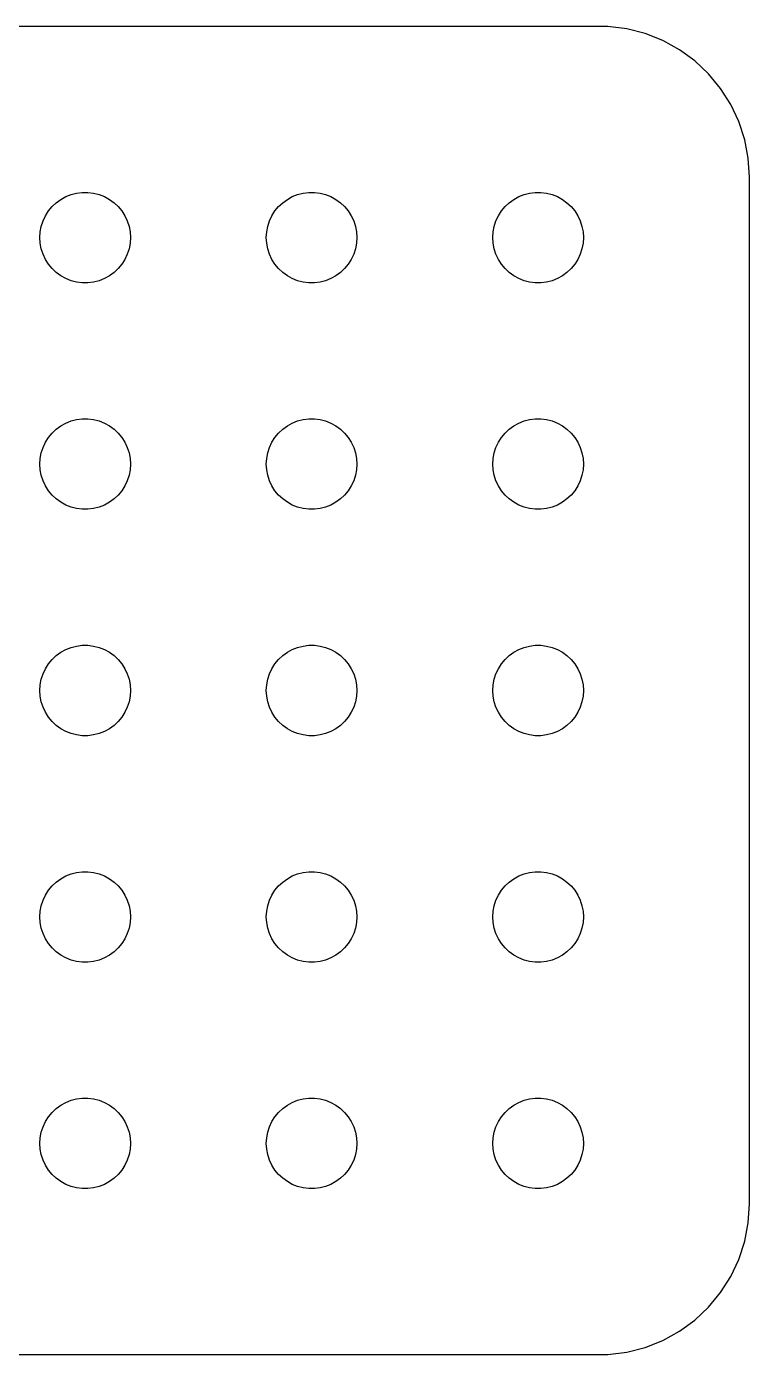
# Model space of a CAD drawing. Header units: metres. Extents: x -22 to 22, y 248 to 508.
# Drawn here: x -1.94 to 22, y 302.01 to 345.99 of the extents above; entities that cross this region are included whole.
import ezdxf

# ---------------------------------------------------------------- set-up
doc = ezdxf.new("R2010")
doc.units = ezdxf.units.M

msp = doc.modelspace()

# ---------------------------------------------------------------- linework, layer by layer
for p, q in [((17.3139, 345.99), (-17.3139, 345.99)), ((17.9369, 345.911), (17.3139, 345.99)), ((18.5451, 345.755), (17.9369, 345.911)), ((19.1289, 345.524), (18.5451, 345.755)), ((19.6791, 345.222), (19.1289, 345.524)), ((20.1871, 344.853), (19.6791, 345.222)), ((20.6448, 344.423), (20.1871, 344.853)), ((21.0451, 343.939), (20.6448, 344.423)), ((21.3815, 343.409), (21.0451, 343.939)), ((21.6489, 342.841), (21.3815, 343.409)), ((21.8429, 342.243), (21.6489, 342.841)), ((21.9606, 341.627), (21.8429, 342.243)), ((22, 341), (21.9606, 341.627)), ((22, 307), (22, 341)), ((-0.638657, 340.357), (-0.463516, 340.427)), ((-0.463516, 340.427), (-0.281067, 340.473)), ((-0.281067, 340.473), (-0.094177, 340.497)), ((-0.094177, 340.497), (0.094177, 340.497)), ((0.094177, 340.497), (0.281067, 340.473)), ((0.281067, 340.473), (0.463516, 340.427)), ((0.463516, 340.427), (0.638657, 340.357)), ((6.86133, 340.357), (7.03647, 340.427)), ((7.03647, 340.427), (7.21892, 340.473)), ((7.21892, 340.473), (7.40581, 340.497)), ((7.40581, 340.497), (7.59418, 340.497)), ((7.59418, 340.497), (7.78107, 340.473)), ((7.78107, 340.473), (7.96352, 340.427)), ((7.96352, 340.427), (8.13866, 340.357)), ((14.3613, 340.357), (14.5365, 340.427)), ((14.5365, 340.427), (14.7189, 340.473)), ((14.7189, 340.473), (14.9058, 340.497)), ((14.9058, 340.497), (15.0942, 340.497)), ((15.0942, 340.497), (15.2811, 340.473)), ((15.2811, 340.473), (15.4635, 340.427)), ((15.4635, 340.427), (15.6387, 340.357)), ((-1.21352, 339.882), (-1.09344, 340.027)), ((-1.09344, 340.027), (-0.956131, 340.156)), ((-0.956131, 340.156), (-0.803726, 340.266)), ((-0.803726, 340.266), (-0.638657, 340.357)), ((0.638657, 340.357), (0.803726, 340.266)), ((0.803726, 340.266), (0.956131, 340.156)), ((0.956131, 340.156), (1.09344, 340.027)), ((1.09344, 340.027), (1.21352, 339.882)), ((6.28647, 339.882), (6.40654, 340.027)), ((6.40654, 340.027), (6.54385, 340.156)), ((6.54385, 340.156), (6.69626, 340.266)), ((6.69626, 340.266), (6.86133, 340.357)), ((8.13866, 340.357), (8.30373, 340.266)), ((8.30373, 340.266), (8.45613, 340.156)), ((8.45613, 340.156), (8.59344, 340.027)), ((8.59344, 340.027), (8.71352, 339.882)), ((13.7865, 339.882), (13.9065, 340.027)), ((13.9065, 340.027), (14.0439, 340.156)), ((14.0439, 340.156), (14.1963, 340.266)), ((14.1963, 340.266), (14.3613, 340.357)), ((15.6387, 340.357), (15.8037, 340.266)), ((15.8037, 340.266), (15.9561, 340.156)), ((15.9561, 340.156), (16.0934, 340.027)), ((16.0934, 340.027), (16.2135, 339.882)), ((-1.45287, 339.373), (-1.39465, 339.552)), ((-1.39465, 339.552), (-1.31445, 339.723)), ((-1.31445, 339.723), (-1.21352, 339.882)), ((1.21352, 339.882), (1.31445, 339.723)), ((1.31445, 339.723), (1.39465, 339.552)), ((1.39465, 339.552), (1.45287, 339.373)), ((6.04712, 339.373), (6.10533, 339.552)), ((6.10533, 339.552), (6.18553, 339.723)), ((6.18553, 339.723), (6.28647, 339.882)), ((8.71352, 339.882), (8.81445, 339.723)), ((8.81445, 339.723), (8.89465, 339.552)), ((8.89465, 339.552), (8.95287, 339.373)), ((13.5471, 339.373), (13.6053, 339.552)), ((13.6053, 339.552), (13.6855, 339.723)), ((13.6855, 339.723), (13.7865, 339.882)), ((16.2135, 339.882), (16.3145, 339.723)), ((16.3145, 339.723), (16.3947, 339.552)), ((16.3947, 339.552), (16.4529, 339.373)), ((-1.5, 339), (-1.48816, 339.188)), ((-1.48816, 339.188), (-1.45287, 339.373)), ((1.45287, 339.373), (1.48816, 339.188)), ((1.48816, 339.188), (1.5, 339)), ((6, 339), (6.01183, 339.188)), ((6.01183, 339.188), (6.04712, 339.373)), ((8.95287, 339.373), (8.98816, 339.188)), ((8.98816, 339.188), (9, 339)), ((13.5, 339), (13.5118, 339.188)), ((13.5118, 339.188), (13.5471, 339.373)), ((16.4529, 339.373), (16.4882, 339.188)), ((16.4882, 339.188), (16.5, 339)), ((-1.48816, 338.812), (-1.5, 339)), ((-1.45287, 338.627), (-1.48816, 338.812)), ((1.48816, 338.812), (1.45287, 338.627)), ((1.5, 339), (1.48816, 338.812)), ((6.01183, 338.812), (6, 339)), ((6.04712, 338.627), (6.01183, 338.812)), ((8.98816, 338.812), (8.95287, 338.627)), ((9, 339), (8.98816, 338.812)), ((13.5118, 338.812), (13.5, 339)), ((13.5471, 338.627), (13.5118, 338.812)), ((16.4882, 338.812), (16.4529, 338.627)), ((16.5, 339), (16.4882, 338.812)), ((-1.39465, 338.448), (-1.45287, 338.627)), ((-1.31445, 338.277), (-1.39465, 338.448)), ((-1.21352, 338.118), (-1.31445, 338.277)), ((1.31445, 338.277), (1.21352, 338.118)), ((1.39465, 338.448), (1.31445, 338.277)), ((1.45287, 338.627), (1.39465, 338.448)), ((6.10533, 338.448), (6.04712, 338.627)), ((6.18553, 338.277), (6.10533, 338.448)), ((6.28647, 338.118), (6.18553, 338.277)), ((8.81445, 338.277), (8.71352, 338.118)), ((8.89465, 338.448), (8.81445, 338.277)), ((8.95287, 338.627), (8.89465, 338.448)), ((13.6053, 338.448), (13.5471, 338.627)), ((13.6855, 338.277), (13.6053, 338.448)), ((13.7865, 338.118), (13.6855, 338.277)), ((16.3145, 338.277), (16.2135, 338.118)), ((16.3947, 338.448), (16.3145, 338.277)), ((16.4529, 338.627), (16.3947, 338.448)), ((-1.09344, 337.973), (-1.21352, 338.118)), ((-0.956131, 337.844), (-1.09344, 337.973)), ((-0.803726, 337.734), (-0.956131, 337.844)), ((0.956131, 337.844), (0.803726, 337.734)), ((1.09344, 337.973), (0.956131, 337.844)), ((1.21352, 338.118), (1.09344, 337.973)), ((6.40654, 337.973), (6.28647, 338.118)), ((6.54385, 337.844), (6.40654, 337.973)), ((6.69626, 337.734), (6.54385, 337.844)), ((8.45613, 337.844), (8.30373, 337.734)), ((8.59344, 337.973), (8.45613, 337.844)), ((8.71352, 338.118), (8.59344, 337.973)), ((13.9065, 337.973), (13.7865, 338.118)), ((14.0439, 337.844), (13.9065, 337.973)), ((14.1963, 337.734), (14.0439, 337.844)), ((15.9561, 337.844), (15.8037, 337.734)), ((16.0934, 337.973), (15.9561, 337.844)), ((16.2135, 338.118), (16.0934, 337.973)), ((-0.638657, 337.643), (-0.803726, 337.734)), ((-0.463516, 337.573), (-0.638657, 337.643)), ((-0.281067, 337.527), (-0.463516, 337.573)), ((-0.094177, 337.503), (-0.281067, 337.527)), ((0.094177, 337.503), (-0.094177, 337.503)), ((0.281067, 337.527), (0.094177, 337.503)), ((0.463516, 337.573), (0.281067, 337.527)), ((0.638657, 337.643), (0.463516, 337.573)), ((0.803726, 337.734), (0.638657, 337.643)), ((6.86133, 337.643), (6.69626, 337.734)), ((7.03647, 337.573), (6.86133, 337.643)), ((7.21892, 337.527), (7.03647, 337.573)), ((7.40581, 337.503), (7.21892, 337.527)), ((7.59418, 337.503), (7.40581, 337.503)), ((7.78107, 337.527), (7.59418, 337.503)), ((7.96352, 337.573), (7.78107, 337.527)), ((8.13866, 337.643), (7.96352, 337.573)), ((8.30373, 337.734), (8.13866, 337.643)), ((14.3613, 337.643), (14.1963, 337.734)), ((14.5365, 337.573), (14.3613, 337.643)), ((14.7189, 337.527), (14.5365, 337.573)), ((14.9058, 337.503), (14.7189, 337.527)), ((15.0942, 337.503), (14.9058, 337.503)), ((15.2811, 337.527), (15.0942, 337.503)), ((15.4635, 337.573), (15.2811, 337.527)), ((15.6387, 337.643), (15.4635, 337.573)), ((15.8037, 337.734), (15.6387, 337.643)), ((-0.463516, 332.927), (-0.281067, 332.973)), ((-0.281067, 332.973), (-0.094177, 332.997)), ((-0.094177, 332.997), (0.094177, 332.997)), ((0.094177, 332.997), (0.281067, 332.973)), ((0.281067, 332.973), (0.463516, 332.927)), ((7.03647, 332.927), (7.21892, 332.973)), ((7.21892, 332.973), (7.40581, 332.997)), ((7.40581, 332.997), (7.59418, 332.997)), ((7.59418, 332.997), (7.78107, 332.973)), ((7.78107, 332.973), (7.96352, 332.927)), ((14.5365, 332.927), (14.7189, 332.973)), ((14.7189, 332.973), (14.9058, 332.997)), ((14.9058, 332.997), (15.0942, 332.997)), ((15.0942, 332.997), (15.2811, 332.973)), ((15.2811, 332.973), (15.4635, 332.927)), ((-1.21352, 332.382), (-1.09344, 332.527)), ((-1.09344, 332.527), (-0.956131, 332.656)), ((-0.956131, 332.656), (-0.803726, 332.766)), ((-0.803726, 332.766), (-0.638657, 332.857)), ((-0.638657, 332.857), (-0.463516, 332.927)), ((0.463516, 332.927), (0.638657, 332.857)), ((0.638657, 332.857), (0.803726, 332.766)), ((0.803726, 332.766), (0.956131, 332.656)), ((0.956131, 332.656), (1.09344, 332.527)), ((1.09344, 332.527), (1.21352, 332.382)), ((6.28647, 332.382), (6.40654, 332.527)), ((6.40654, 332.527), (6.54385, 332.656)), ((6.54385, 332.656), (6.69626, 332.766)), ((6.69626, 332.766), (6.86133, 332.857)), ((6.86133, 332.857), (7.03647, 332.927)), ((7.96352, 332.927), (8.13866, 332.857)), ((8.13866, 332.857), (8.30373, 332.766)), ((8.30373, 332.766), (8.45613, 332.656)), ((8.45613, 332.656), (8.59344, 332.527)), ((8.59344, 332.527), (8.71352, 332.382)), ((13.7865, 332.382), (13.9065, 332.527)), ((13.9065, 332.527), (14.0439, 332.656)), ((14.0439, 332.656), (14.1963, 332.766)), ((14.1963, 332.766), (14.3613, 332.857)), ((14.3613, 332.857), (14.5365, 332.927)), ((15.4635, 332.927), (15.6387, 332.857)), ((15.6387, 332.857), (15.8037, 332.766)), ((15.8037, 332.766), (15.9561, 332.656)), ((15.9561, 332.656), (16.0934, 332.527)), ((16.0934, 332.527), (16.2135, 332.382)), ((-1.45287, 331.873), (-1.39465, 332.052)), ((-1.39465, 332.052), (-1.31445, 332.223)), ((-1.31445, 332.223), (-1.21352, 332.382)), ((1.21352, 332.382), (1.31445, 332.223)), ((1.31445, 332.223), (1.39465, 332.052)), ((1.39465, 332.052), (1.45287, 331.873)), ((6.04712, 331.873), (6.10533, 332.052)), ((6.10533, 332.052), (6.18553, 332.223)), ((6.18553, 332.223), (6.28647, 332.382)), ((8.71352, 332.382), (8.81445, 332.223)), ((8.81445, 332.223), (8.89465, 332.052)), ((8.89465, 332.052), (8.95287, 331.873)), ((13.5471, 331.873), (13.6053, 332.052)), ((13.6053, 332.052), (13.6855, 332.223)), ((13.6855, 332.223), (13.7865, 332.382)), ((16.2135, 332.382), (16.3145, 332.223)), ((16.3145, 332.223), (16.3947, 332.052)), ((16.3947, 332.052), (16.4529, 331.873)), ((-1.5, 331.5), (-1.48816, 331.688)), ((-1.48816, 331.688), (-1.45287, 331.873)), ((1.45287, 331.873), (1.48816, 331.688)), ((1.48816, 331.688), (1.5, 331.5)), ((6, 331.5), (6.01183, 331.688)), ((6.01183, 331.688), (6.04712, 331.873)), ((8.95287, 331.873), (8.98816, 331.688)), ((8.98816, 331.688), (9, 331.5)), ((13.5, 331.5), (13.5118, 331.688)), ((13.5118, 331.688), (13.5471, 331.873)), ((16.4529, 331.873), (16.4882, 331.688)), ((16.4882, 331.688), (16.5, 331.5)), ((-1.48816, 331.312), (-1.5, 331.5)), ((-1.45287, 331.127), (-1.48816, 331.312)), ((1.48816, 331.312), (1.45287, 331.127)), ((1.5, 331.5), (1.48816, 331.312)), ((6.01183, 331.312), (6, 331.5)), ((6.04712, 331.127), (6.01183, 331.312)), ((8.98816, 331.312), (8.95287, 331.127)), ((9, 331.5), (8.98816, 331.312)), ((13.5118, 331.312), (13.5, 331.5)), ((13.5471, 331.127), (13.5118, 331.312)), ((16.4882, 331.312), (16.4529, 331.127)), ((16.5, 331.5), (16.4882, 331.312)), ((-1.39465, 330.948), (-1.45287, 331.127)), ((-1.31445, 330.777), (-1.39465, 330.948)), ((-1.21352, 330.618), (-1.31445, 330.777)), ((1.31445, 330.777), (1.21352, 330.618)), ((1.39465, 330.948), (1.31445, 330.777)), ((1.45287, 331.127), (1.39465, 330.948)), ((6.10533, 330.948), (6.04712, 331.127)), ((6.18553, 330.777), (6.10533, 330.948)), ((6.28647, 330.618), (6.18553, 330.777)), ((8.81445, 330.777), (8.71352, 330.618)), ((8.89465, 330.948), (8.81445, 330.777)), ((8.95287, 331.127), (8.89465, 330.948)), ((13.6053, 330.948), (13.5471, 331.127)), ((13.6855, 330.777), (13.6053, 330.948)), ((13.7865, 330.618), (13.6855, 330.777)), ((16.3145, 330.777), (16.2135, 330.618)), ((16.3947, 330.948), (16.3145, 330.777)), ((16.4529, 331.127), (16.3947, 330.948)), ((-1.09344, 330.473), (-1.21352, 330.618)), ((-0.956131, 330.344), (-1.09344, 330.473)), ((-0.803726, 330.234), (-0.956131, 330.344)), ((0.956131, 330.344), (0.803726, 330.234)), ((1.09344, 330.473), (0.956131, 330.344)), ((1.21352, 330.618), (1.09344, 330.473)), ((6.40654, 330.473), (6.28647, 330.618)), ((6.54385, 330.344), (6.40654, 330.473)), ((6.69626, 330.234), (6.54385, 330.344)), ((8.45613, 330.344), (8.30373, 330.234)), ((8.59344, 330.473), (8.45613, 330.344)), ((8.71352, 330.618), (8.59344, 330.473)), ((13.9065, 330.473), (13.7865, 330.618)), ((14.0439, 330.344), (13.9065, 330.473)), ((14.1963, 330.234), (14.0439, 330.344)), ((15.9561, 330.344), (15.8037, 330.234)), ((16.0934, 330.473), (15.9561, 330.344)), ((16.2135, 330.618), (16.0934, 330.473)), ((-0.638657, 330.143), (-0.803726, 330.234)), ((-0.463516, 330.073), (-0.638657, 330.143)), ((-0.281067, 330.027), (-0.463516, 330.073)), ((-0.094177, 330.003), (-0.281067, 330.027)), ((0.094177, 330.003), (-0.094177, 330.003)), ((0.281067, 330.027), (0.094177, 330.003)), ((0.463516, 330.073), (0.281067, 330.027)), ((0.638657, 330.143), (0.463516, 330.073)), ((0.803726, 330.234), (0.638657, 330.143)), ((6.86133, 330.143), (6.69626, 330.234)), ((7.03647, 330.073), (6.86133, 330.143)), ((7.21892, 330.027), (7.03647, 330.073)), ((7.40581, 330.003), (7.21892, 330.027)), ((7.59418, 330.003), (7.40581, 330.003)), ((7.78107, 330.027), (7.59418, 330.003)), ((7.96352, 330.073), (7.78107, 330.027)), ((8.13866, 330.143), (7.96352, 330.073)), ((8.30373, 330.234), (8.13866, 330.143)), ((14.3613, 330.143), (14.1963, 330.234)), ((14.5365, 330.073), (14.3613, 330.143)), ((14.7189, 330.027), (14.5365, 330.073)), ((14.9058, 330.003), (14.7189, 330.027)), ((15.0942, 330.003), (14.9058, 330.003)), ((15.2811, 330.027), (15.0942, 330.003)), ((15.4635, 330.073), (15.2811, 330.027)), ((15.6387, 330.143), (15.4635, 330.073)), ((15.8037, 330.234), (15.6387, 330.143)), ((-0.463516, 325.427), (-0.281067, 325.473)), ((-0.281067, 325.473), (-0.094177, 325.497)), ((-0.094177, 325.497), (0.094177, 325.497)), ((0.094177, 325.497), (0.281067, 325.473)), ((0.281067, 325.473), (0.463516, 325.427)), ((7.03647, 325.427), (7.21892, 325.473)), ((7.21892, 325.473), (7.40581, 325.497)), ((7.40581, 325.497), (7.59418, 325.497)), ((7.59418, 325.497), (7.78107, 325.473)), ((7.78107, 325.473), (7.96352, 325.427)), ((14.5365, 325.427), (14.7189, 325.473)), ((14.7189, 325.473), (14.9058, 325.497)), ((14.9058, 325.497), (15.0942, 325.497)), ((15.0942, 325.497), (15.2811, 325.473)), ((15.2811, 325.473), (15.4635, 325.427)), ((-1.21352, 324.882), (-1.09344, 325.027)), ((-1.09344, 325.027), (-0.956131, 325.156)), ((-0.956131, 325.156), (-0.803726, 325.266)), ((-0.803726, 325.266), (-0.638657, 325.357)), ((-0.638657, 325.357), (-0.463516, 325.427)), ((0.463516, 325.427), (0.638657, 325.357)), ((0.638657, 325.357), (0.803726, 325.266)), ((0.803726, 325.266), (0.956131, 325.156)), ((0.956131, 325.156), (1.09344, 325.027)), ((1.09344, 325.027), (1.21352, 324.882)), ((6.28647, 324.882), (6.40654, 325.027)), ((6.40654, 325.027), (6.54385, 325.156)), ((6.54385, 325.156), (6.69626, 325.266)), ((6.69626, 325.266), (6.86133, 325.357)), ((6.86133, 325.357), (7.03647, 325.427)), ((7.96352, 325.427), (8.13866, 325.357)), ((8.13866, 325.357), (8.30373, 325.266)), ((8.30373, 325.266), (8.45613, 325.156)), ((8.45613, 325.156), (8.59344, 325.027)), ((8.59344, 325.027), (8.71352, 324.882)), ((13.7865, 324.882), (13.9065, 325.027)), ((13.9065, 325.027), (14.0439, 325.156)), ((14.0439, 325.156), (14.1963, 325.266)), ((14.1963, 325.266), (14.3613, 325.357)), ((14.3613, 325.357), (14.5365, 325.427)), ((15.4635, 325.427), (15.6387, 325.357)), ((15.6387, 325.357), (15.8037, 325.266)), ((15.8037, 325.266), (15.9561, 325.156)), ((15.9561, 325.156), (16.0934, 325.027)), ((16.0934, 325.027), (16.2135, 324.882)), ((-1.39465, 324.552), (-1.31445, 324.723)), ((-1.31445, 324.723), (-1.21352, 324.882)), ((1.21352, 324.882), (1.31445, 324.723)), ((1.31445, 324.723), (1.39465, 324.552)), ((6.10533, 324.552), (6.18553, 324.723)), ((6.18553, 324.723), (6.28647, 324.882)), ((8.71352, 324.882), (8.81445, 324.723)), ((8.81445, 324.723), (8.89465, 324.552)), ((13.6053, 324.552), (13.6855, 324.723)), ((13.6855, 324.723), (13.7865, 324.882)), ((16.2135, 324.882), (16.3145, 324.723)), ((16.3145, 324.723), (16.3947, 324.552)), ((-1.5, 324), (-1.48816, 324.188)), ((-1.48816, 324.188), (-1.45287, 324.373)), ((-1.45287, 324.373), (-1.39465, 324.552)), ((1.39465, 324.552), (1.45287, 324.373)), ((1.45287, 324.373), (1.48816, 324.188)), ((1.48816, 324.188), (1.5, 324)), ((6, 324), (6.01183, 324.188)), ((6.01183, 324.188), (6.04712, 324.373)), ((6.04712, 324.373), (6.10533, 324.552)), ((8.89465, 324.552), (8.95287, 324.373)), ((8.95287, 324.373), (8.98816, 324.188)), ((8.98816, 324.188), (9, 324)), ((13.5, 324), (13.5118, 324.188)), ((13.5118, 324.188), (13.5471, 324.373)), ((13.5471, 324.373), (13.6053, 324.552)), ((16.3947, 324.552), (16.4529, 324.373)), ((16.4529, 324.373), (16.4882, 324.188)), ((16.4882, 324.188), (16.5, 324)), ((-1.48816, 323.812), (-1.5, 324)), ((-1.45287, 323.627), (-1.48816, 323.812)), ((1.48816, 323.812), (1.45287, 323.627)), ((1.5, 324), (1.48816, 323.812)), ((6.01183, 323.812), (6, 324)), ((6.04712, 323.627), (6.01183, 323.812)), ((8.98816, 323.812), (8.95287, 323.627)), ((9, 324), (8.98816, 323.812)), ((13.5118, 323.812), (13.5, 324)), ((13.5471, 323.627), (13.5118, 323.812)), ((16.4882, 323.812), (16.4529, 323.627)), ((16.5, 324), (16.4882, 323.812)), ((-1.39465, 323.448), (-1.45287, 323.627)), ((-1.31445, 323.277), (-1.39465, 323.448)), ((-1.21352, 323.118), (-1.31445, 323.277)), ((1.31445, 323.277), (1.21352, 323.118)), ((1.39465, 323.448), (1.31445, 323.277)), ((1.45287, 323.627), (1.39465, 323.448)), ((6.10533, 323.448), (6.04712, 323.627)), ((6.18553, 323.277), (6.10533, 323.448)), ((6.28647, 323.118), (6.18553, 323.277)), ((8.81445, 323.277), (8.71352, 323.118)), ((8.89465, 323.448), (8.81445, 323.277)), ((8.95287, 323.627), (8.89465, 323.448)), ((13.6053, 323.448), (13.5471, 323.627)), ((13.6855, 323.277), (13.6053, 323.448)), ((13.7865, 323.118), (13.6855, 323.277)), ((16.3145, 323.277), (16.2135, 323.118)), ((16.3947, 323.448), (16.3145, 323.277)), ((16.4529, 323.627), (16.3947, 323.448)), ((-1.09344, 322.973), (-1.21352, 323.118)), ((-0.956131, 322.844), (-1.09344, 322.973)), ((-0.803726, 322.734), (-0.956131, 322.844)), ((0.956131, 322.844), (0.803726, 322.734)), ((1.09344, 322.973), (0.956131, 322.844)), ((1.21352, 323.118), (1.09344, 322.973)), ((6.40654, 322.973), (6.28647, 323.118)), ((6.54385, 322.844), (6.40654, 322.973)), ((6.69626, 322.734), (6.54385, 322.844)), ((8.45613, 322.844), (8.30373, 322.734)), ((8.59344, 322.973), (8.45613, 322.844)), ((8.71352, 323.118), (8.59344, 322.973)), ((13.9065, 322.973), (13.7865, 323.118)), ((14.0439, 322.844), (13.9065, 322.973)), ((14.1963, 322.734), (14.0439, 322.844)), ((15.9561, 322.844), (15.8037, 322.734)), ((16.0934, 322.973), (15.9561, 322.844)), ((16.2135, 323.118), (16.0934, 322.973)), ((-0.638657, 322.643), (-0.803726, 322.734)), ((-0.463516, 322.573), (-0.638657, 322.643)), ((-0.281067, 322.527), (-0.463516, 322.573)), ((-0.094177, 322.503), (-0.281067, 322.527)), ((0.094177, 322.503), (-0.094177, 322.503)), ((0.281067, 322.527), (0.094177, 322.503)), ((0.463516, 322.573), (0.281067, 322.527)), ((0.638657, 322.643), (0.463516, 322.573)), ((0.803726, 322.734), (0.638657, 322.643)), ((6.86133, 322.643), (6.69626, 322.734)), ((7.03647, 322.573), (6.86133, 322.643)), ((7.21892, 322.527), (7.03647, 322.573)), ((7.40581, 322.503), (7.21892, 322.527)), ((7.59418, 322.503), (7.40581, 322.503)), ((7.78107, 322.527), (7.59418, 322.503)), ((7.96352, 322.573), (7.78107, 322.527)), ((8.13866, 322.643), (7.96352, 322.573)), ((8.30373, 322.734), (8.13866, 322.643)), ((14.3613, 322.643), (14.1963, 322.734)), ((14.5365, 322.573), (14.3613, 322.643)), ((14.7189, 322.527), (14.5365, 322.573)), ((14.9058, 322.503), (14.7189, 322.527)), ((15.0942, 322.503), (14.9058, 322.503)), ((15.2811, 322.527), (15.0942, 322.503)), ((15.4635, 322.573), (15.2811, 322.527)), ((15.6387, 322.643), (15.4635, 322.573)), ((15.8037, 322.734), (15.6387, 322.643)), ((-0.281067, 317.973), (-0.094177, 317.997)), ((-0.094177, 317.997), (0.094177, 317.997)), ((0.094177, 317.997), (0.281067, 317.973)), ((7.21892, 317.973), (7.40581, 317.997)), ((7.40581, 317.997), (7.59418, 317.997)), ((7.59418, 317.997), (7.78107, 317.973)), ((14.7189, 317.973), (14.9058, 317.997)), ((14.9058, 317.997), (15.0942, 317.997)), ((15.0942, 317.997), (15.2811, 317.973)), ((-1.09344, 317.527), (-0.956131, 317.656)), ((-0.956131, 317.656), (-0.803726, 317.766)), ((-0.803726, 317.766), (-0.638657, 317.857)), ((-0.638657, 317.857), (-0.463516, 317.927)), ((-0.463516, 317.927), (-0.281067, 317.973)), ((0.281067, 317.973), (0.463516, 317.927)), ((0.463516, 317.927), (0.638657, 317.857)), ((0.638657, 317.857), (0.803726, 317.766)), ((0.803726, 317.766), (0.956131, 317.656)), ((0.956131, 317.656), (1.09344, 317.527)), ((6.40654, 317.527), (6.54385, 317.656)), ((6.54385, 317.656), (6.69626, 317.766)), ((6.69626, 317.766), (6.86133, 317.857)), ((6.86133, 317.857), (7.03647, 317.927)), ((7.03647, 317.927), (7.21892, 317.973)), ((7.78107, 317.973), (7.96352, 317.927)), ((7.96352, 317.927), (8.13866, 317.857)), ((8.13866, 317.857), (8.30373, 317.766)), ((8.30373, 317.766), (8.45613, 317.656)), ((8.45613, 317.656), (8.59344, 317.527)), ((13.9065, 317.527), (14.0439, 317.656)), ((14.0439, 317.656), (14.1963, 317.766)), ((14.1963, 317.766), (14.3613, 317.857)), ((14.3613, 317.857), (14.5365, 317.927)), ((14.5365, 317.927), (14.7189, 317.973)), ((15.2811, 317.973), (15.4635, 317.927)), ((15.4635, 317.927), (15.6387, 317.857)), ((15.6387, 317.857), (15.8037, 317.766)), ((15.8037, 317.766), (15.9561, 317.656)), ((15.9561, 317.656), (16.0934, 317.527)), ((-1.39465, 317.052), (-1.31445, 317.223)), ((-1.31445, 317.223), (-1.21352, 317.382)), ((-1.21352, 317.382), (-1.09344, 317.527)), ((1.09344, 317.527), (1.21352, 317.382)), ((1.21352, 317.382), (1.31445, 317.223)), ((1.31445, 317.223), (1.39465, 317.052)), ((6.10533, 317.052), (6.18553, 317.223)), ((6.18553, 317.223), (6.28647, 317.382)), ((6.28647, 317.382), (6.40654, 317.527)), ((8.59344, 317.527), (8.71352, 317.382)), ((8.71352, 317.382), (8.81445, 317.223)), ((8.81445, 317.223), (8.89465, 317.052)), ((13.6053, 317.052), (13.6855, 317.223)), ((13.6855, 317.223), (13.7865, 317.382)), ((13.7865, 317.382), (13.9065, 317.527)), ((16.0934, 317.527), (16.2135, 317.382)), ((16.2135, 317.382), (16.3145, 317.223)), ((16.3145, 317.223), (16.3947, 317.052)), ((-1.5, 316.5), (-1.48816, 316.688)), ((-1.48816, 316.688), (-1.45287, 316.873)), ((-1.45287, 316.873), (-1.39465, 317.052)), ((1.39465, 317.052), (1.45287, 316.873)), ((1.45287, 316.873), (1.48816, 316.688)), ((1.48816, 316.688), (1.5, 316.5)), ((6, 316.5), (6.01183, 316.688)), ((6.01183, 316.688), (6.04712, 316.873)), ((6.04712, 316.873), (6.10533, 317.052)), ((8.89465, 317.052), (8.95287, 316.873)), ((8.95287, 316.873), (8.98816, 316.688)), ((8.98816, 316.688), (9, 316.5)), ((13.5, 316.5), (13.5118, 316.688)), ((13.5118, 316.688), (13.5471, 316.873)), ((13.5471, 316.873), (13.6053, 317.052)), ((16.3947, 317.052), (16.4529, 316.873)), ((16.4529, 316.873), (16.4882, 316.688)), ((16.4882, 316.688), (16.5, 316.5)), ((-1.48816, 316.312), (-1.5, 316.5)), ((-1.45287, 316.127), (-1.48816, 316.312)), ((1.48816, 316.312), (1.45287, 316.127)), ((1.5, 316.5), (1.48816, 316.312)), ((6.01183, 316.312), (6, 316.5)), ((6.04712, 316.127), (6.01183, 316.312)), ((8.98816, 316.312), (8.95287, 316.127)), ((9, 316.5), (8.98816, 316.312)), ((13.5118, 316.312), (13.5, 316.5)), ((13.5471, 316.127), (13.5118, 316.312)), ((16.4882, 316.312), (16.4529, 316.127)), ((16.5, 316.5), (16.4882, 316.312)), ((-1.39465, 315.948), (-1.45287, 316.127)), ((-1.31445, 315.777), (-1.39465, 315.948)), ((-1.21352, 315.618), (-1.31445, 315.777)), ((1.31445, 315.777), (1.21352, 315.618)), ((1.39465, 315.948), (1.31445, 315.777)), ((1.45287, 316.127), (1.39465, 315.948)), ((6.10533, 315.948), (6.04712, 316.127)), ((6.18553, 315.777), (6.10533, 315.948)), ((6.28647, 315.618), (6.18553, 315.777)), ((8.81445, 315.777), (8.71352, 315.618)), ((8.89465, 315.948), (8.81445, 315.777)), ((8.95287, 316.127), (8.89465, 315.948)), ((13.6053, 315.948), (13.5471, 316.127)), ((13.6855, 315.777), (13.6053, 315.948)), ((13.7865, 315.618), (13.6855, 315.777)), ((16.3145, 315.777), (16.2135, 315.618)), ((16.3947, 315.948), (16.3145, 315.777)), ((16.4529, 316.127), (16.3947, 315.948)), ((-1.09344, 315.473), (-1.21352, 315.618)), ((-0.956131, 315.344), (-1.09344, 315.473)), ((-0.803726, 315.234), (-0.956131, 315.344)), ((0.956131, 315.344), (0.803726, 315.234)), ((1.09344, 315.473), (0.956131, 315.344)), ((1.21352, 315.618), (1.09344, 315.473)), ((6.40654, 315.473), (6.28647, 315.618)), ((6.54385, 315.344), (6.40654, 315.473)), ((6.69626, 315.234), (6.54385, 315.344)), ((8.45613, 315.344), (8.30373, 315.234)), ((8.59344, 315.473), (8.45613, 315.344)), ((8.71352, 315.618), (8.59344, 315.473)), ((13.9065, 315.473), (13.7865, 315.618)), ((14.0439, 315.344), (13.9065, 315.473)), ((14.1963, 315.234), (14.0439, 315.344)), ((15.9561, 315.344), (15.8037, 315.234)), ((16.0934, 315.473), (15.9561, 315.344)), ((16.2135, 315.618), (16.0934, 315.473)), ((-0.638657, 315.143), (-0.803726, 315.234)), ((-0.463516, 315.073), (-0.638657, 315.143)), ((-0.281067, 315.027), (-0.463516, 315.073)), ((-0.094177, 315.003), (-0.281067, 315.027)), ((0.094177, 315.003), (-0.094177, 315.003)), ((0.281067, 315.027), (0.094177, 315.003)), ((0.463516, 315.073), (0.281067, 315.027)), ((0.638657, 315.143), (0.463516, 315.073)), ((0.803726, 315.234), (0.638657, 315.143)), ((6.86133, 315.143), (6.69626, 315.234)), ((7.03647, 315.073), (6.86133, 315.143)), ((7.21892, 315.027), (7.03647, 315.073)), ((7.40581, 315.003), (7.21892, 315.027)), ((7.59418, 315.003), (7.40581, 315.003)), ((7.78107, 315.027), (7.59418, 315.003)), ((7.96352, 315.073), (7.78107, 315.027)), ((8.13866, 315.143), (7.96352, 315.073)), ((8.30373, 315.234), (8.13866, 315.143)), ((14.3613, 315.143), (14.1963, 315.234)), ((14.5365, 315.073), (14.3613, 315.143)), ((14.7189, 315.027), (14.5365, 315.073)), ((14.9058, 315.003), (14.7189, 315.027)), ((15.0942, 315.003), (14.9058, 315.003)), ((15.2811, 315.027), (15.0942, 315.003)), ((15.4635, 315.073), (15.2811, 315.027)), ((15.6387, 315.143), (15.4635, 315.073)), ((15.8037, 315.234), (15.6387, 315.143)), ((-1.09344, 310.027), (-0.956131, 310.156)), ((-0.956131, 310.156), (-0.803726, 310.266)), ((-0.803726, 310.266), (-0.638657, 310.357)), ((-0.638657, 310.357), (-0.463516, 310.427)), ((-0.463516, 310.427), (-0.281067, 310.473)), ((-0.281067, 310.473), (-0.094177, 310.497)), ((-0.094177, 310.497), (0.094177, 310.497)), ((0.094177, 310.497), (0.281067, 310.473)), ((0.281067, 310.473), (0.463516, 310.427)), ((0.463516, 310.427), (0.638657, 310.357)), ((0.638657, 310.357), (0.803726, 310.266)), ((0.803726, 310.266), (0.956131, 310.156)), ((0.956131, 310.156), (1.09344, 310.027)), ((6.40654, 310.027), (6.54385, 310.156)), ((6.54385, 310.156), (6.69626, 310.266)), ((6.69626, 310.266), (6.86133, 310.357)), ((6.86133, 310.357), (7.03647, 310.427)), ((7.03647, 310.427), (7.21892, 310.473)), ((7.21892, 310.473), (7.40581, 310.497)), ((7.40581, 310.497), (7.59418, 310.497)), ((7.59418, 310.497), (7.78107, 310.473)), ((7.78107, 310.473), (7.96352, 310.427)), ((7.96352, 310.427), (8.13866, 310.357)), ((8.13866, 310.357), (8.30373, 310.266)), ((8.30373, 310.266), (8.45613, 310.156)), ((8.45613, 310.156), (8.59344, 310.027)), ((13.9065, 310.027), (14.0439, 310.156)), ((14.0439, 310.156), (14.1963, 310.266)), ((14.1963, 310.266), (14.3613, 310.357)), ((14.3613, 310.357), (14.5365, 310.427)), ((14.5365, 310.427), (14.7189, 310.473)), ((14.7189, 310.473), (14.9058, 310.497)), ((14.9058, 310.497), (15.0942, 310.497)), ((15.0942, 310.497), (15.2811, 310.473)), ((15.2811, 310.473), (15.4635, 310.427)), ((15.4635, 310.427), (15.6387, 310.357)), ((15.6387, 310.357), (15.8037, 310.266)), ((15.8037, 310.266), (15.9561, 310.156)), ((15.9561, 310.156), (16.0934, 310.027)), ((-1.39465, 309.552), (-1.31445, 309.723)), ((-1.31445, 309.723), (-1.21352, 309.882)), ((-1.21352, 309.882), (-1.09344, 310.027)), ((1.09344, 310.027), (1.21352, 309.882)), ((1.21352, 309.882), (1.31445, 309.723)), ((1.31445, 309.723), (1.39465, 309.552)), ((6.10533, 309.552), (6.18553, 309.723)), ((6.18553, 309.723), (6.28647, 309.882)), ((6.28647, 309.882), (6.40654, 310.027)), ((8.59344, 310.027), (8.71352, 309.882)), ((8.71352, 309.882), (8.81445, 309.723)), ((8.81445, 309.723), (8.89465, 309.552)), ((13.6053, 309.552), (13.6855, 309.723)), ((13.6855, 309.723), (13.7865, 309.882)), ((13.7865, 309.882), (13.9065, 310.027)), ((16.0934, 310.027), (16.2135, 309.882)), ((16.2135, 309.882), (16.3145, 309.723)), ((16.3145, 309.723), (16.3947, 309.552)), ((-1.5, 309), (-1.48816, 309.188)), ((-1.48816, 309.188), (-1.45287, 309.373)), ((-1.45287, 309.373), (-1.39465, 309.552)), ((1.39465, 309.552), (1.45287, 309.373)), ((1.45287, 309.373), (1.48816, 309.188)), ((1.48816, 309.188), (1.5, 309)), ((6, 309), (6.01183, 309.188)), ((6.01183, 309.188), (6.04712, 309.373)), ((6.04712, 309.373), (6.10533, 309.552)), ((8.89465, 309.552), (8.95287, 309.373)), ((8.95287, 309.373), (8.98816, 309.188)), ((8.98816, 309.188), (9, 309)), ((13.5, 309), (13.5118, 309.188)), ((13.5118, 309.188), (13.5471, 309.373)), ((13.5471, 309.373), (13.6053, 309.552)), ((16.3947, 309.552), (16.4529, 309.373)), ((16.4529, 309.373), (16.4882, 309.188)), ((16.4882, 309.188), (16.5, 309)), ((-1.48816, 308.812), (-1.5, 309)), ((-1.45287, 308.627), (-1.48816, 308.812)), ((1.48816, 308.812), (1.45287, 308.627)), ((1.5, 309), (1.48816, 308.812)), ((6.01183, 308.812), (6, 309)), ((6.04712, 308.627), (6.01183, 308.812)), ((8.98816, 308.812), (8.95287, 308.627)), ((9, 309), (8.98816, 308.812)), ((13.5118, 308.812), (13.5, 309)), ((13.5471, 308.627), (13.5118, 308.812)), ((16.4882, 308.812), (16.4529, 308.627)), ((16.5, 309), (16.4882, 308.812)), ((-1.39465, 308.448), (-1.45287, 308.627)), ((-1.31445, 308.277), (-1.39465, 308.448)), ((1.39465, 308.448), (1.31445, 308.277)), ((1.45287, 308.627), (1.39465, 308.448)), ((6.10533, 308.448), (6.04712, 308.627)), ((6.18553, 308.277), (6.10533, 308.448)), ((8.89465, 308.448), (8.81445, 308.277)), ((8.95287, 308.627), (8.89465, 308.448)), ((13.6053, 308.448), (13.5471, 308.627)), ((13.6855, 308.277), (13.6053, 308.448)), ((16.3947, 308.448), (16.3145, 308.277)), ((16.4529, 308.627), (16.3947, 308.448)), ((-1.21352, 308.118), (-1.31445, 308.277)), ((-1.09344, 307.973), (-1.21352, 308.118)), ((-0.956131, 307.844), (-1.09344, 307.973)), ((1.09344, 307.973), (0.956131, 307.844)), ((1.21352, 308.118), (1.09344, 307.973)), ((1.31445, 308.277), (1.21352, 308.118)), ((6.28647, 308.118), (6.18553, 308.277)), ((6.40654, 307.973), (6.28647, 308.118)), ((6.54385, 307.844), (6.40654, 307.973)), ((8.59344, 307.973), (8.45613, 307.844)), ((8.71352, 308.118), (8.59344, 307.973)), ((8.81445, 308.277), (8.71352, 308.118)), ((13.7865, 308.118), (13.6855, 308.277)), ((13.9065, 307.973), (13.7865, 308.118)), ((14.0439, 307.844), (13.9065, 307.973)), ((16.0934, 307.973), (15.9561, 307.844)), ((16.2135, 308.118), (16.0934, 307.973)), ((16.3145, 308.277), (16.2135, 308.118)), ((-0.803726, 307.734), (-0.956131, 307.844)), ((-0.638657, 307.643), (-0.803726, 307.734)), ((-0.463516, 307.573), (-0.638657, 307.643)), ((-0.281067, 307.527), (-0.463516, 307.573)), ((-0.094177, 307.503), (-0.281067, 307.527)), ((0.094177, 307.503), (-0.094177, 307.503)), ((0.281067, 307.527), (0.094177, 307.503)), ((0.463516, 307.573), (0.281067, 307.527)), ((0.638657, 307.643), (0.463516, 307.573)), ((0.803726, 307.734), (0.638657, 307.643)), ((0.956131, 307.844), (0.803726, 307.734)), ((6.69626, 307.734), (6.54385, 307.844)), ((6.86133, 307.643), (6.69626, 307.734)), ((7.03647, 307.573), (6.86133, 307.643)), ((7.21892, 307.527), (7.03647, 307.573)), ((7.40581, 307.503), (7.21892, 307.527)), ((7.59418, 307.503), (7.40581, 307.503)), ((7.78107, 307.527), (7.59418, 307.503)), ((7.96352, 307.573), (7.78107, 307.527)), ((8.13866, 307.643), (7.96352, 307.573)), ((8.30373, 307.734), (8.13866, 307.643)), ((8.45613, 307.844), (8.30373, 307.734)), ((14.1963, 307.734), (14.0439, 307.844)), ((14.3613, 307.643), (14.1963, 307.734)), ((14.5365, 307.573), (14.3613, 307.643)), ((14.7189, 307.527), (14.5365, 307.573)), ((14.9058, 307.503), (14.7189, 307.527)), ((15.0942, 307.503), (14.9058, 307.503)), ((15.2811, 307.527), (15.0942, 307.503)), ((15.4635, 307.573), (15.2811, 307.527)), ((15.6387, 307.643), (15.4635, 307.573)), ((15.8037, 307.734), (15.6387, 307.643)), ((15.9561, 307.844), (15.8037, 307.734)), ((21.9606, 306.373), (22, 307)), ((21.8429, 305.757), (21.9606, 306.373)), ((21.6489, 305.159), (21.8429, 305.757)), ((21.3815, 304.591), (21.6489, 305.159)), ((21.0451, 304.061), (21.3815, 304.591)), ((20.6448, 303.577), (21.0451, 304.061)), ((20.1871, 303.147), (20.6448, 303.577)), ((19.6791, 302.778), (20.1871, 303.147)), ((19.1289, 302.476), (19.6791, 302.778)), ((17.9369, 302.089), (18.5451, 302.245)), ((18.5451, 302.245), (19.1289, 302.476)), ((-17.3139, 302.01), (17.3139, 302.01)), ((17.3139, 302.01), (17.9369, 302.089))]:
    msp.add_line(p, q)

doc.saveas('drawing.dxf')
